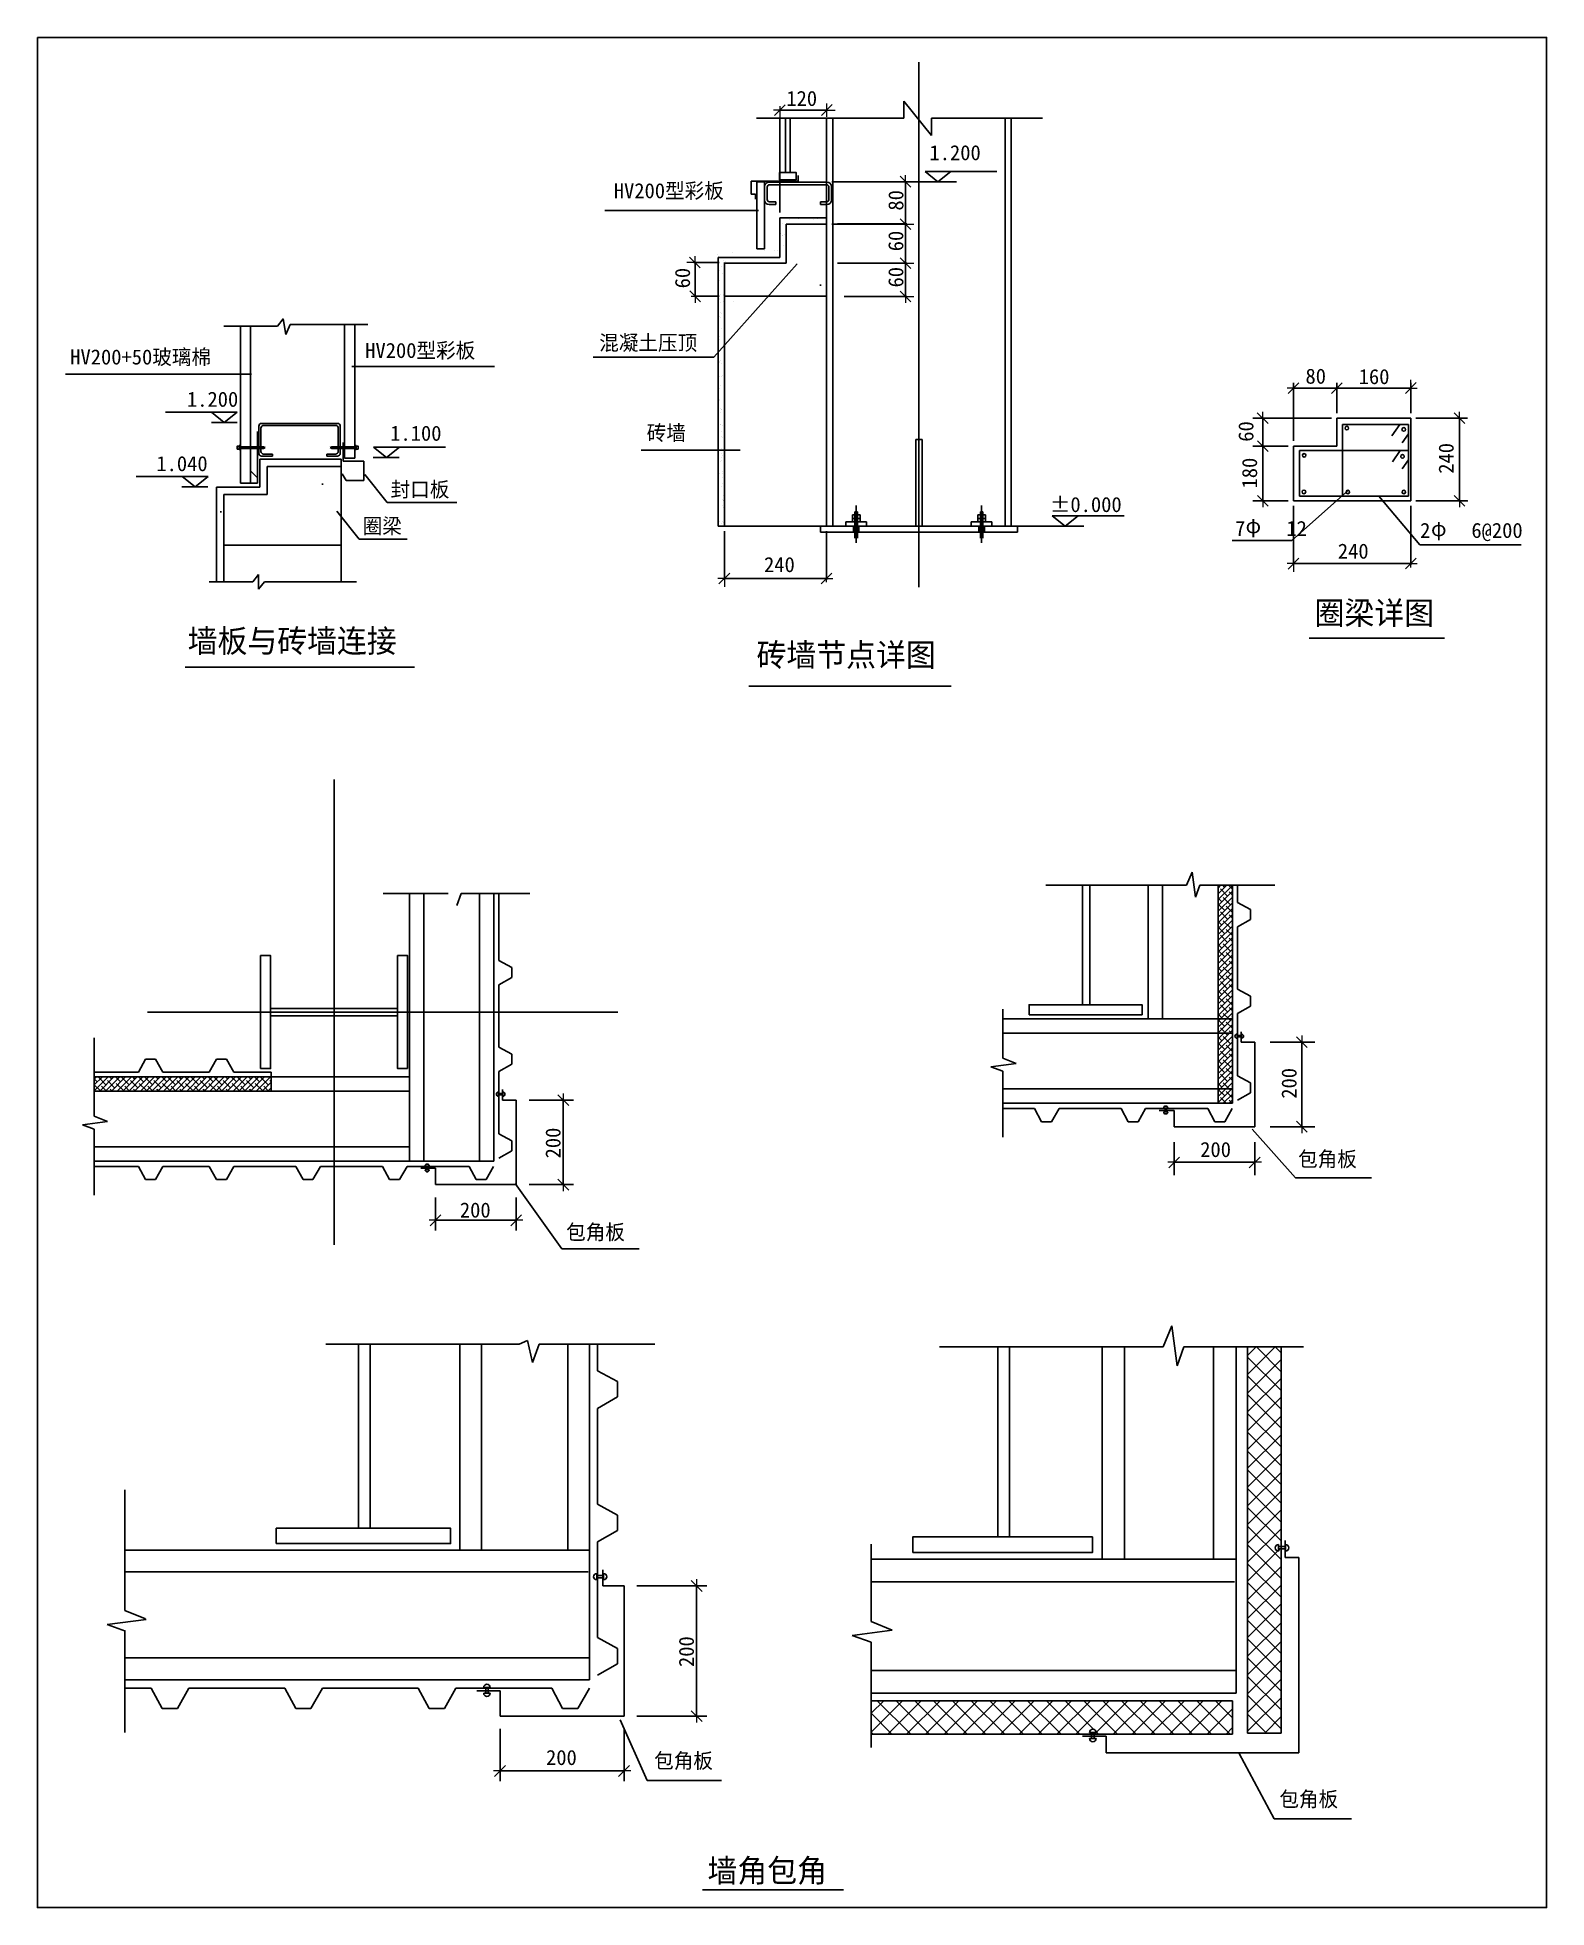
# Model space of a CAD drawing. Header units: metres. Extents: x 84554 to 143019, y 35789 to 108257.
import ezdxf

# ---------------------------------------------------------------- set-up
doc = ezdxf.new("R2010")
doc.units = ezdxf.units.M
for name, color, linetype in [('C', 4, 'Continuous'), ('D', 4, 'Continuous'), ('G', 3, 'Continuous'), ('J', 7, 'Continuous'), ('T1', 7, 'Continuous'), ('Z', 7, 'Continuous')]:
    doc.layers.add(name, color=color, linetype=linetype)

# ---------------------------------------------------------------- blocks, each defined once
blk = doc.blocks.new('JMAOSH')
for p, q in [((-66.67, 26.67), (-66.67, 0)), ((66.67, 26.67), (-66.67, 26.67)), ((-66.67, 0), (66.67, 0)), ((-24.67, 73.33), (-24.67, 26.67)), ((-24.67, 73.33), (24.67, 73.33)), ((24.67, 50), (-24.67, 50)), ((16.67, 73.33), (-16.67, 73.33)), ((16.67, 50), (-16.67, 50)), ((-8, 91.33), (8, 91.33)), ((-8, 91.33), (-8, -77.06)), ((8, 91.33), (8, -77.06)), ((16.67, 50), (24.67, 50)), ((24.67, 73.33), (24.67, 26.67)), ((66.67, 27.33), (66.67, 0))]:
    blk.add_line(p, q)
at = {"layer": 'C'}
for p, q in [((0, 131.93), (0, -107.75)), ((0, 91.33), (0, -8.67)), ((0, 27.33), (0, -72.67))]:
    blk.add_line(p, q, dxfattribs=at)
at = {"layer": 'J'}
for p, q in [((-18, 0), (-18, -38.07)), ((18, 0), (18, -38.07))]:
    blk.add_line(p, q, dxfattribs=at)
blk = doc.blocks.new('CGIRT2')
for p, q in [((-71.22, 25.59), (-71.22, -4.41)), ((-65.22, 24.59), (-65.22, -3.41)), ((-61.22, 35.59), (68.78, 35.59)), ((-60.22, 29.59), (67.78, 29.59)), ((72.78, 24.59), (72.78, -3.41)), ((78.78, 25.59), (78.78, -4.41)), ((-61.22, -14.41), (-46.22, -14.41)), ((-60.22, -8.41), (-46.22, -8.41)), ((-46.22, -8.41), (-46.22, -14.41)), ((53.78, -8.41), (67.78, -8.41)), ((53.78, -8.41), (53.78, -14.41)), ((53.78, -14.41), (68.78, -14.41))]:
    blk.add_line(p, q)
for centre, radius, start, end in [((-61.22, 25.59), 10, 90, 180), ((-60.22, 24.59), 5, 90, 180), ((67.78, 24.59), 5, 0, 90), ((68.78, 25.59), 10, 0, 90), ((-61.22, -4.41), 10, 180, 270), ((-60.22, -3.41), 5, 180, 270), ((67.78, -3.41), 5, 270, 0), ((68.78, -4.41), 10, 270, 0)]:
    blk.add_arc(centre, radius, start, end)
blk = doc.blocks.new('_ARCHTICK')
at = {"color": 4, "linetype": 'Continuous', "lineweight": 15}
for p, q in [((-1.74, 0), (1.66, 0)), ((0, -0.97), (0, 2.14))]:
    blk.add_line(p, q, dxfattribs=at)
at = {"color": 0, "linetype": 'ByBlock'}
blk.add_lwpolyline([(-1.37, -1.36), (1.4, 1.41)], dxfattribs=at)

msp = doc.modelspace()

# ---------------------------------------------------------------- hatches: boundary and pattern name
h = msp.add_hatch()
h.set_pattern_fill('AR-B816', scale=125.12)
h.paths.add_polyline_path([(115125.74, 98226.06), (111166.43, 98226.06), (111166.43, 89319.32), (115125.74, 89319.32)])
h = msp.add_hatch()
h.set_pattern_fill('ANSI37', scale=1000.93)
h.paths.add_polyline_path([(92814.97, 90988.63), (93082.35, 90988.63), (93082.35, 92332.31), (92814.97, 92332.31)])
h = msp.add_hatch()
h.set_pattern_fill('AR-CONC', scale=35.66)
h.paths.add_polyline_path([(93454.36, 91629.42), (96320.41, 91629.42), (96320.41, 91914.69), (93169.09, 91914.69), (93169.09, 90833.04), (91493.23, 90833.04), (91493.23, 87891.14), (91777.26, 87891.14), (91777.26, 90547.77), (93454.36, 90547.77)])
h = msp.add_hatch()
h.set_pattern_fill('ANSI31', scale=2139.5)
h.paths.add_polyline_path([(96320.41, 91629.42), (93454.36, 91629.42), (93454.36, 90547.77), (91777.26, 90547.77), (91777.26, 88576.78), (96320.41, 88576.78)])
h = msp.add_hatch()
h.set_pattern_fill('AR-CONC', scale=71.32)
h.paths.add_polyline_path([(93454.36, 91629.42), (93454.36, 90547.77), (91777.26, 90547.77), (91777.26, 88576.78), (96320.41, 88576.78), (96320.41, 91629.42)])
h = msp.add_hatch()
h.set_pattern_fill('ANSI31', scale=2852.7)
h.paths.add_polyline_path([(96320.41, 87154.46), (96320.41, 88576.78), (91777.26, 88576.78), (91777.26, 87154.46), (92897.47, 87154.46), (93122.51, 87442.94), (93122.51, 86873.35), (93347.55, 87154.46)])
h = msp.add_hatch()
h.set_pattern_fill('ANSI37', scale=162.14)
h.paths.add_polyline_path([(131438.68, 42553.38), (132735.76, 42553.38), (132735.76, 49686.64), (132627.46, 49686.64), (132627.46, 49604.18, -1), (132627.46, 49856.81), (132627.46, 49781.37), (132735.76, 49781.37), (132735.76, 57511.59), (131438.68, 57511.59)])
h.paths.add_polyline_path([(116850.03, 43806.84), (116850.03, 42509.76), (125393.74, 42509.76), (125393.74, 42573.41), (125311.29, 42573.41, -1), (125563.92, 42573.41), (125488.48, 42573.41), (125488.48, 42509.76), (130857.08, 42509.76), (130857.08, 43806.84)])
at = {"layer": 'D'}
h = msp.add_hatch(dxfattribs=at)
h.set_pattern_fill('AR-CONC', scale=120.11)
h.paths.add_polyline_path([(115125.74, 98307.57), (115125.74, 100915.21), (113559.74, 100915.21), (113559.74, 100123.04), (111265.01, 99744.8), (111265.01, 98307.57)])
at = {"layer": 'Z'}
h = msp.add_hatch(dxfattribs=at)
h.set_pattern_fill('ANSI38', scale=50)
h.paths.add_polyline_path([(130848.48, 75401.65), (130299, 75401.65), (130299, 70225.31), (130848.48, 70225.31)])
h = msp.add_hatch(dxfattribs=at)
h.set_pattern_fill('ANSI38', scale=50)
h.paths.add_polyline_path([(130299, 67510.44), (130848.48, 67510.44), (130848.48, 70225.31), (130299, 70225.31)])
h.paths.add_polyline_path([(130299, 67510.44), (130299, 66960.96), (130848.48, 66960.96), (130848.48, 67510.44)])

# ---------------------------------------------------------------- linework, layer by layer
for p, q in [((113314.52, 105440.74), (115130.74, 105440.74)), ((113319.52, 101466.51), (113319.52, 105121.33)), ((113534.34, 105120.97), (113534.34, 103028.19)), ((113715.15, 105120.97), (113715.15, 103028.19)), ((115125.74, 89319.32), (115125.74, 105120.97)), ((115125.74, 101466.51), (115125.74, 105120.95)), ((115365.97, 89319.32), (115365.97, 105120.97)), ((122040.17, 89319.32), (122040.17, 105120.97)), ((122280.4, 89319.32), (122280.4, 105120.97)), ((121721.01, 103065.92), (118939.66, 103065.92)), ((118939.66, 103065.92), (119438.92, 102664.58)), ((119438.92, 102664.58), (119938.18, 103065.92)), ((114025.9, 102690.38), (112200.06, 102690.38)), ((112200.06, 102690.38), (112200.06, 102186.3)), ((112200.06, 102186.3), (112376.98, 102186.3)), ((112376.98, 102186.3), (112376.98, 101985.94)), ((112723.51, 102664.44), (112423.23, 102664.44)), ((112423.23, 100058.55), (112423.23, 102664.44)), ((112723.51, 100058.55), (112723.51, 102664.44)), ((114025.9, 102901.96), (114025.9, 102690.38)), ((115325.74, 102664.44), (118233.82, 102664.44)), ((118183.82, 101021.29), (118183.82, 102669.44)), ((118939.66, 102664.58), (119938.18, 102664.58)), ((112723.51, 101783.33), (112723.51, 101543.11)), ((115125.74, 89319.32), (115125.74, 101865.9)), ((115365.97, 89319.32), (115365.97, 102106.12)), ((113319.52, 101266.51), (115125.74, 101266.51)), ((113319.52, 101266.51), (113319.52, 99732.09)), ((113559.74, 101026.29), (115125.74, 101026.29)), ((113559.74, 101026.29), (113559.74, 99512.73)), ((115325.74, 101026.29), (118233.82, 101026.29)), ((115551.33, 101027.26), (118233.82, 101027.26)), ((118183.82, 101032.26), (118183.82, 99501.08)), ((112723.51, 100058.55), (112423.23, 100058.55)), ((110966.43, 99530.88), (109980.15, 99530.88)), ((110030.15, 98221.06), (110030.15, 99535.88)), ((110926.21, 89319.32), (110926.21, 99732.09)), ((110926.21, 99732.09), (113319.52, 99732.09)), ((111145.92, 99512.73), (113559.74, 99512.73)), ((111166.43, 89319.32), (111166.43, 99530.88)), ((115551.33, 99506.08), (118233.82, 99506.08)), ((115801.56, 99506.08), (118233.82, 99506.08)), ((118183.82, 99511.08), (118183.82, 98217.73)), ((110966.43, 98226.06), (109980.15, 98226.06)), ((111166.43, 98226.06), (115125.74, 98226.06)), ((115801.56, 98222.73), (118233.82, 98222.73)), ((93848.64, 97072.66), (94069.27, 97348.25)), ((94035.97, 97306.66), (94070.54, 97341.23)), ((94071.22, 97337.53), (94065.37, 97343.38)), ((94069.27, 97348.25), (94179.58, 96741.95)), ((94179.58, 96741.95), (94345.04, 97127.78)), ((94345.04, 97127.78), (97350.43, 97127.78)), ((96447.54, 97127.78), (96447.54, 91956.84)), ((96844.84, 97127.78), (96844.84, 91956.84)), ((91772.94, 97072.66), (93848.64, 97072.66)), ((92427.66, 97072.66), (92427.66, 90988.63)), ((92814.97, 97072.66), (92814.97, 90988.63)), ((85646.16, 95209.24), (92849.52, 95209.24)), ((96738.33, 95507.62), (102266.88, 95507.62)), ((133209.15, 94667.15), (134896.25, 94667.15)), ((133214.15, 92620.57), (133214.15, 94873.24)), ((134886.25, 94667.15), (137762.3, 94667.15)), ((134891.25, 93702.23), (134891.25, 94873.24)), ((134891.25, 93702.23), (134891.25, 94873.24)), ((137757.3, 93702.23), (137757.3, 94873.24)), ((89512.7, 93738.39), (92294.05, 93738.39)), ((91794.79, 93337.05), (91295.53, 93738.39)), ((92294.05, 93738.39), (91794.79, 93337.05)), ((134691.25, 93502.23), (131643.98, 93502.23)), ((132024.2, 92415.57), (132024.2, 93507.23)), ((134891.25, 93502.23), (137757.3, 93502.23)), ((134891.25, 92420.57), (134891.25, 93502.23)), ((137757.3, 93502.23), (137757.3, 90303.18)), ((137957.3, 93502.23), (139957.52, 93502.23)), ((139644.37, 93507.23), (139644.37, 90298.18)), ((92294.05, 93337.05), (91295.53, 93337.05)), ((93082.35, 90988.63), (93082.35, 92982.15)), ((93132.83, 92138.52), (93132.83, 93194.69)), ((93211.39, 92217.09), (93211.39, 93116.13)), ((93237.58, 93299.44), (96181.29, 93299.44)), ((93316.14, 93220.88), (96102.72, 93220.88)), ((96207.47, 92217.09), (96207.47, 93116.13)), ((96286.04, 93194.69), (96286.04, 92138.52)), ((137675.36, 93256.66), (135116.43, 93256.66)), ((135116.43, 93256.66), (135116.43, 90475.45)), ((137023.14, 92817.7), (137327.95, 93255.06)), ((137426.93, 92545.51), (137672.76, 92898.23)), ((137675.36, 90475.45), (137675.36, 93256.66)), ((93309.23, 92395.45), (92371.51, 92395.45)), ((92371.51, 92332.31), (93310.06, 92332.31)), ((93309.23, 92395.45), (93383.26, 92363.88)), ((93383.26, 92363.88), (93310.06, 92332.31)), ((93656.57, 92112.34), (93316.14, 92112.34)), ((93656.57, 92033.77), (93656.57, 92112.34)), ((95762.29, 92033.77), (95762.29, 92112.34)), ((96102.72, 92112.34), (95762.29, 92112.34)), ((95963.27, 92395.45), (95889.24, 92363.88)), ((95889.24, 92363.88), (95962.44, 92332.31)), ((96900.99, 92332.31), (95962.44, 92332.31)), ((95963.27, 92395.45), (96900.99, 92395.45)), ((96397.8, 92556.5), (96397.8, 91836.78)), ((100360.59, 92382.47), (97579.24, 92382.47)), ((97579.24, 92382.47), (98078.5, 91981.13)), ((98078.5, 91981.13), (98577.76, 92382.47)), ((118582.96, 92682.45), (118823.18, 92682.45)), ((118703.07, 92682.45), (118582.96, 92682.45)), ((118582.96, 89319.32), (118582.96, 92682.45)), ((118703.07, 92682.45), (118823.18, 92682.45)), ((118823.18, 89319.32), (118823.18, 92682.45)), ((133014.15, 92420.57), (131643.98, 92420.57)), ((133014.15, 92420.57), (131643.98, 92420.57)), ((132024.2, 92425.57), (132024.2, 90298.18)), ((133214.15, 92420.57), (134891.25, 92420.57)), ((133214.15, 92420.57), (133214.15, 90303.18)), ((133449.39, 92248.79), (137662.59, 92248.79)), ((133449.39, 92248.79), (133449.39, 90475.45)), ((137046.51, 91811.43), (137351.32, 92248.79)), ((93169.09, 90833.04), (93169.09, 91914.69)), ((93169.09, 91914.69), (96320.41, 91914.69)), ((93656.57, 92033.77), (93237.58, 92033.77)), ((93454.36, 90547.77), (93454.36, 91629.42)), ((93454.36, 91629.42), (96320.41, 91629.42)), ((96181.29, 92033.77), (95762.29, 92033.77)), ((96320.41, 91629.9), (96320.41, 91914.69)), ((96320.41, 91629.9), (96320.41, 87154.46)), ((96520.38, 91091.95), (96354.23, 91349.74)), ((96397.8, 91836.78), (97199.36, 91836.78)), ((96447.54, 91956.84), (96844.84, 91956.84)), ((97199.36, 91836.78), (97199.36, 91091.95)), ((98108.41, 90229.55), (97241.51, 91323.38)), ((97565.14, 91981.46), (98574.3, 91981.46)), ((137429.53, 91536.64), (137675.36, 91889.37)), ((88383.68, 91244.83), (91165.03, 91244.83)), ((91160.44, 90846.35), (90151.27, 90846.35)), ((90665.77, 90843.49), (90166.51, 91244.83)), ((91165.03, 91244.83), (90665.77, 90843.49)), ((91493.23, 90833.04), (93169.09, 90833.04)), ((91493.23, 90833.04), (91493.23, 87154.46)), ((92427.66, 90988.63), (93082.35, 90988.63)), ((97199.36, 91091.95), (96520.38, 91091.95)), ((133149.62, 88757.75), (135340.97, 90707.34)), ((91777.26, 90547.77), (93454.36, 90547.77)), ((91777.26, 90547.77), (91777.26, 87154.46)), ((97024.52, 88810.82), (96157.63, 89904.65)), ((98108.41, 90229.55), (100800.47, 90229.55)), ((133014.15, 90303.18), (131643.98, 90303.18)), ((133214.15, 90303.18), (137757.3, 90303.18)), ((133214.15, 90103.18), (133214.15, 87818.02)), ((133449.39, 90475.45), (137675.36, 90475.45)), ((138107.66, 88590.47), (136522.87, 90475.45)), ((137757.3, 90103.18), (137757.3, 87818.02)), ((137957.3, 90303.18), (139957.52, 90303.18)), ((110926.21, 89319.32), (115125.74, 89319.32)), ((118703.07, 89319.32), (113444.18, 89319.32)), ((114885.52, 89079.09), (114885.52, 89319.32)), ((118703.07, 89319.32), (122520.62, 89319.32)), ((122520.62, 89079.09), (122520.62, 89319.32)), ((126650.43, 89720.73), (123869.08, 89720.73)), ((123869.08, 89720.73), (124368.34, 89319.39)), ((123869.08, 89319.39), (124867.6, 89319.39)), ((124368.34, 89319.39), (124867.6, 89720.73)), ((91777.26, 88576.78), (96320.41, 88576.78)), ((97024.52, 88810.82), (98883.31, 88810.82)), ((111166.43, 89119.32), (111166.43, 87238.5)), ((118703.07, 89079.09), (114885.52, 89079.09)), ((115125.74, 89119.32), (115125.74, 87238.5)), ((118703.07, 89079.09), (122520.62, 89079.09)), ((130843.04, 88757.75), (133149.62, 88757.75)), ((138107.66, 88590.47), (142038.46, 88590.47)), ((133209.15, 87868.02), (137762.3, 87868.02)), ((91208.56, 87154.46), (92897.47, 87154.46)), ((93122.51, 87442.94), (92897.47, 87154.46)), ((93122.51, 86873.35), (93122.51, 87442.94)), ((93122.51, 86873.35), (93347.55, 87154.46)), ((93347.55, 87154.46), (96911.14, 87154.46)), ((115130.74, 87288.5), (111161.43, 87288.5)), ((133816.3, 84976.21), (139061.52, 84976.21)), ((90280.85, 83859.94), (99163.75, 83859.94)), ((112110.15, 83121.05), (119952.28, 83121.05)), ((96045.96, 61474.39), (96045.96, 79503.45)), ((123618.37, 75401.65), (129075.33, 75401.65)), ((125038.99, 75409.07), (125038.99, 70773.25)), ((125327.93, 70773.25), (125327.93, 75409.07)), ((127584.13, 70225.31), (127584.13, 75401.65)), ((128133.61, 70225.31), (128133.61, 75401.65)), ((129075.33, 75401.65), (129285.63, 75914.03)), ((129285.63, 75914.03), (129411.81, 74938.67)), ((129411.81, 74938.67), (129580.05, 75401.65)), ((129580.05, 75401.65), (132489.79, 75401.65)), ((130299, 70225.31), (130299, 75401.65)), ((130848.48, 70225.31), (130848.48, 75401.65)), ((131047.33, 75401.65), (131047.33, 74733.99)), ((97944.19, 75080.22), (100461.91, 75080.22)), ((98970.71, 64715.27), (98970.71, 75080.22)), ((99520.19, 64715.27), (99520.19, 75080.22)), ((100798.39, 74617.24), (100966.63, 75080.22)), ((100966.63, 75080.22), (103625.22, 75080.22)), ((101685.58, 64715.27), (101685.58, 75080.22)), ((102235.06, 67979.62), (102235.06, 75080.22)), ((102433.91, 75080.22), (102433.91, 72488.29)), ((131552.28, 74459.46), (131047.33, 74733.99)), ((131552.28, 74074.96), (131047.33, 73786.03)), ((131552.28, 74459.46), (131552.28, 74074.96)), ((131047.33, 73786.03), (131047.33, 71378.56)), ((102938.86, 72213.77), (102433.91, 72488.29)), ((102938.86, 71829.27), (102433.91, 71540.33)), ((102938.86, 72213.77), (102938.86, 71829.27)), ((102433.91, 71540.33), (102433.91, 69132.87)), ((131552.28, 71104.03), (131047.33, 71378.56)), ((131552.28, 71104.03), (131552.28, 70719.53)), ((88816.09, 70488.92), (107038.61, 70488.92)), ((98507.34, 70633.39), (93584.59, 70633.39)), ((93584.59, 70344.45), (93584.59, 70633.39)), ((93584.59, 70344.45), (98507.34, 70344.45)), ((98507.34, 70344.45), (98507.34, 70633.39)), ((121953.34, 70598.2), (121953.34, 68706.44)), ((125038.99, 70773.25), (125327.93, 70773.25)), ((131552.28, 70719.53), (131047.33, 70430.6)), ((131047.33, 70430.6), (131047.33, 68023.13)), ((121953.34, 70225.31), (130848.48, 70225.31)), ((121953.34, 69675.83), (130807.79, 69675.83)), ((130848.48, 70225.31), (130848.48, 66960.96)), ((131026.63, 69474.91), (131026.63, 69633.87)), ((131182.23, 69321.91), (131182.23, 69729.97)), ((131200.73, 69474.91), (131200.73, 69633.87)), ((86757.62, 69491.13), (86757.62, 66460.74)), ((102938.86, 68858.34), (102433.91, 69132.87)), ((102938.86, 68858.34), (102938.86, 68473.84)), ((131712.86, 69321.91), (131182.23, 69321.91)), ((131712.86, 66048.93), (131712.86, 69321.91)), ((86757.62, 68157.61), (88468.42, 68157.61)), ((88742.95, 68662.55), (88468.42, 68157.61)), ((88742.95, 68662.55), (89127.45, 68662.55)), ((89127.45, 68662.55), (89416.38, 68157.61)), ((89416.38, 68157.61), (91214.11, 68157.61)), ((91488.64, 68662.55), (91214.11, 68157.61)), ((91488.64, 68662.55), (91873.14, 68662.55)), ((91873.14, 68662.55), (92162.07, 68157.61)), ((92162.07, 68157.61), (93604.84, 68157.61)), ((102938.86, 68473.84), (102433.91, 68184.9)), ((102433.91, 68184.9), (102433.91, 65777.44)), ((122465.71, 68496.13), (121490.36, 68369.95)), ((121490.36, 68369.95), (121953.34, 68201.71)), ((121953.34, 68706.44), (122465.71, 68496.13)), ((121953.34, 68201.71), (121953.34, 65636.84)), ((86757.62, 67979.62), (98970.71, 67979.62)), ((86757.62, 67430.14), (98970.71, 67430.14)), ((102235.06, 67979.62), (102235.06, 64715.27)), ((102568.81, 67076.22), (102568.81, 67484.28)), ((121953.34, 67510.44), (130848.48, 67510.44)), ((131552.28, 67748.6), (131047.33, 68023.13)), ((131552.28, 67748.6), (131552.28, 67364.1)), ((102413.21, 67229.21), (102413.21, 67388.17)), ((103099.44, 67076.22), (102568.81, 67076.22)), ((102587.31, 67229.21), (102587.31, 67388.17)), ((103099.44, 63803.23), (103099.44, 67076.22)), ((121953.34, 66960.96), (130848.48, 66960.96)), ((121953.34, 66747.37), (123182.96, 66747.37)), ((123457.49, 66242.42), (123182.96, 66747.37)), ((123841.99, 66242.42), (124130.92, 66747.37)), ((124130.92, 66747.37), (126538.39, 66747.37)), ((126812.92, 66242.42), (126538.39, 66747.37)), ((127197.42, 66242.42), (127486.35, 66747.37)), ((127486.35, 66747.37), (129893.82, 66747.37)), ((128595.46, 66682.04), (128015.52, 66682.04)), ((128186.09, 66768.21), (128345.05, 66768.21)), ((128595.46, 66048.93), (128595.46, 66682.04)), ((130168.35, 66242.42), (129893.82, 66747.37)), ((130552.85, 66242.42), (130841.78, 66747.37)), ((131552.28, 67364.1), (131047.33, 67075.17)), ((87269.99, 66250.44), (86294.64, 66124.26)), ((86294.64, 66124.26), (86757.62, 65956.01)), ((86757.62, 66460.74), (87269.99, 66250.44)), ((86757.62, 65956.01), (86757.62, 63391.15)), ((123457.49, 66242.42), (123841.99, 66242.42)), ((126812.92, 66242.42), (127197.42, 66242.42)), ((128186.09, 66621.56), (128345.05, 66621.56)), ((131712.86, 66048.93), (128595.46, 66048.93)), ((130168.35, 66242.42), (130552.85, 66242.42)), ((133296.59, 64063.97), (131614.95, 65954.73)), ((86757.62, 65264.75), (98970.71, 65264.75)), ((102938.86, 65502.91), (102433.91, 65777.44)), ((102938.86, 65502.91), (102938.86, 65118.41)), ((86757.62, 64715.27), (98970.71, 64715.27)), ((86757.62, 64501.67), (88468.42, 64501.67)), ((88742.95, 63996.72), (88468.42, 64501.67)), ((89127.45, 63996.72), (89416.38, 64501.67)), ((89416.38, 64501.67), (91214.11, 64501.67)), ((91488.64, 63996.72), (91214.11, 64501.67)), ((91873.14, 63996.72), (92162.07, 64501.67)), ((92162.07, 64501.67), (94569.54, 64501.67)), ((94844.07, 63996.72), (94569.54, 64501.67)), ((95228.57, 63996.72), (95517.5, 64501.67)), ((95517.5, 64501.67), (97924.97, 64501.67)), ((98199.5, 63996.72), (97924.97, 64501.67)), ((98584, 63996.72), (98872.93, 64501.67)), ((98872.93, 64501.67), (101280.4, 64501.67)), ((98970.71, 64715.27), (102235.06, 64715.27)), ((99572.67, 64522.52), (99731.63, 64522.52)), ((101554.93, 63996.72), (101280.4, 64501.67)), ((101939.43, 63996.72), (102228.36, 64501.67)), ((102938.86, 65118.41), (102433.91, 64829.47)), ((88742.95, 63996.72), (89127.45, 63996.72)), ((91488.64, 63996.72), (91873.14, 63996.72)), ((94844.07, 63996.72), (95228.57, 63996.72)), ((98199.5, 63996.72), (98584, 63996.72)), ((99982.04, 64436.34), (99402.1, 64436.34)), ((99572.67, 64375.86), (99731.63, 64375.86)), ((99982.04, 63803.23), (99982.04, 64436.34)), ((103099.44, 63803.23), (99982.04, 63803.23)), ((101554.93, 63996.72), (101939.43, 63996.72)), ((104869.13, 61312.77), (103060.59, 63847.93)), ((136232.61, 64063.97), (133296.59, 64063.97)), ((107862.24, 61312.77), (104869.13, 61312.77)), ((128169.18, 57511.59), (128503.42, 58325.91)), ((128503.42, 58325.91), (128703.97, 56775.76)), ((95723.79, 57621.62), (103215.33, 57621.62)), ((96995.76, 57633.06), (96995.76, 50489.74)), ((97440.98, 50489.74), (97440.98, 57633.06)), ((100917.55, 49645.43), (100917.55, 57621.62)), ((101764.24, 49645.43), (101764.24, 57621.62)), ((103215.33, 57621.62), (103539.38, 57761.5)), ((103539.38, 57761.5), (103733.81, 56908.22)), ((103733.81, 56908.22), (103993.06, 57621.62)), ((103993.06, 57621.62), (108476.66, 57621.62)), ((105100.88, 49645.43), (105100.88, 57621.62)), ((105947.57, 49645.43), (105947.57, 57621.62)), ((106253.97, 57621.62), (106253.97, 56592.83)), ((119496.31, 57511.59), (128169.18, 57511.59)), ((121754.14, 57523.38), (121754.14, 50155.54)), ((122213.35, 50155.54), (122213.35, 57523.38)), ((125799.19, 49284.7), (125799.19, 57511.59)), ((126672.5, 49284.7), (126672.5, 57511.59)), ((128703.97, 56775.76), (128971.36, 57511.59)), ((128971.36, 57511.59), (133595.88, 57511.59)), ((130114, 49284.7), (130114, 57511.59)), ((130987.31, 49284.7), (130987.31, 57511.59)), ((131438.68, 57511.59), (131438.68, 42553.38)), ((132735.76, 57511.59), (132735.76, 42553.38)), ((107032.04, 56169.8), (106253.97, 56592.83)), ((107032.04, 56169.8), (107032.04, 55577.33)), ((107032.04, 55577.33), (106253.97, 55132.12)), ((106253.97, 55132.12), (106253.97, 51422.46)), ((87945.54, 51974.51), (87945.54, 47305)), ((107032.04, 50999.44), (106253.97, 51422.46)), ((107032.04, 50999.44), (107032.04, 50406.97)), ((96995.76, 50489.74), (97440.98, 50489.74)), ((107032.04, 50406.97), (106253.97, 49961.75)), ((121754.14, 50155.54), (122213.35, 50155.54)), ((132891.54, 49361.02), (132891.54, 50009.56)), ((87945.54, 49645.43), (105947.57, 49645.43)), ((105947.57, 49645.43), (105947.57, 44615.41)), ((106253.97, 49961.75), (106253.97, 46252.1)), ((116850.03, 49877.34), (116850.03, 46870.71)), ((116850.03, 49284.7), (130987.31, 49284.7)), ((130987.31, 49284.7), (130987.31, 44096.59)), ((132627.46, 49604.18), (132627.46, 49856.81)), ((133427.34, 49361.02), (132891.54, 49361.02)), ((132904.16, 49604.18), (132904.16, 49856.81)), ((133427.34, 41787.91), (133427.34, 49361.02)), ((87945.54, 48798.74), (105884.87, 48798.74)), ((106222.07, 48489.13), (106222.07, 48734.07)), ((106461.84, 48253.39), (106461.84, 48882.16)), ((106490.34, 48489.13), (106490.34, 48734.07)), ((107279.48, 48253.39), (106461.84, 48253.39)), ((107279.48, 43210.06), (107279.48, 48253.39)), ((116850.03, 48411.4), (130922.63, 48411.4)), ((87945.54, 47305), (88735.05, 46980.95)), ((88761.82, 46953.19), (87258.91, 46758.76)), ((87258.91, 46758.76), (87972.31, 46499.51)), ((87945.54, 46527.27), (87945.54, 42575.08)), ((117664.36, 46536.47), (116114.21, 46335.93)), ((116850.03, 46870.71), (117664.36, 46536.47)), ((107032.04, 45829.08), (106253.97, 46252.1)), ((107032.04, 45829.08), (107032.04, 45236.61)), ((116114.21, 46335.93), (116850.03, 46068.54)), ((116850.03, 46068.54), (116850.03, 41992.14)), ((87945.54, 45462.1), (105947.57, 45462.1)), ((107032.04, 45236.61), (106253.97, 44791.39)), ((116850.03, 44969.89), (130987.31, 44969.89)), ((87945.54, 44615.41), (105947.57, 44615.41)), ((87945.54, 44286.28), (88965.45, 44286.28)), ((89388.47, 43508.21), (88965.45, 44286.28)), ((89980.94, 43508.21), (90426.16, 44286.28)), ((90426.16, 44286.28), (94135.81, 44286.28)), ((94558.83, 43508.21), (94135.81, 44286.28)), ((95151.3, 43508.21), (95596.52, 44286.28)), ((95596.52, 44286.28), (99306.17, 44286.28)), ((99729.19, 43508.21), (99306.17, 44286.28)), ((100321.66, 43508.21), (100766.88, 44286.28)), ((100766.88, 44286.28), (104476.54, 44286.28)), ((101845.11, 44318.4), (102090.04, 44318.4)), ((104899.56, 43508.21), (104476.54, 44286.28)), ((105492.03, 43508.21), (105937.25, 44286.28)), ((89388.47, 43508.21), (89980.94, 43508.21)), ((94558.83, 43508.21), (95151.3, 43508.21)), ((99729.19, 43508.21), (100321.66, 43508.21)), ((102475.89, 44185.62), (101582.27, 44185.62)), ((101845.11, 44092.42), (102090.04, 44092.42)), ((102475.89, 43210.06), (102475.89, 44185.62)), ((104899.56, 43508.21), (105492.03, 43508.21)), ((116850.03, 44096.59), (130987.31, 44096.59)), ((116850.03, 43806.84), (130857.08, 43806.84)), ((130857.08, 42509.76), (130857.08, 43806.84)), ((107279.48, 43210.06), (102475.89, 43210.06)), ((108175.32, 40714.38), (107128.61, 43064.91)), ((116850.03, 42509.76), (130857.08, 42509.76)), ((125961.9, 42436.45), (125040.19, 42436.45)), ((125311.29, 42573.41), (125563.92, 42573.41)), ((125311.29, 42340.33), (125563.92, 42340.33)), ((125961.9, 41787.91), (125961.9, 42436.45)), ((131438.68, 42553.38), (132735.76, 42553.38)), ((133427.34, 41787.91), (125961.9, 41787.91)), ((132460.34, 39232.99), (131114.35, 41766.39)), ((111054.66, 40714.38), (108175.32, 40714.38)), ((135456.55, 39232.99), (132460.34, 39232.99)), ((110325.33, 36476.91), (115777.41, 36476.91))]:
    msp.add_line(p, q)
for points in [[(84554.1, 108256.83), (143019.19, 108256.83), (143019.19, 35789.02), (84554.1, 35789.02)], [(113304.57, 102741.96), (113944.93, 102741.96), (113944.93, 103028.19), (113304.57, 103028.19)], [(92371.51, 92301.98), (92296.46, 92301.98), (92296.46, 92419.33), (92371.51, 92419.33)], [(92400.97, 92283.2), (92371.51, 92283.2), (92371.51, 92442.8), (92400.97, 92442.8)], [(96871.53, 92283.2), (96900.99, 92283.2), (96900.99, 92442.8), (96871.53, 92442.8)], [(96900.99, 92301.98), (96976.04, 92301.98), (96976.04, 92419.33), (96900.99, 92419.33)], [(93199.7, 68297.8), (93199.7, 72680.05), (93584.59, 72680.05), (93584.59, 68297.8)], [(98892.22, 68297.8), (98892.22, 72680.05), (98507.34, 72680.05), (98507.34, 68297.8)], [(122968.26, 70388.36), (127350.51, 70388.36), (127350.51, 70773.25), (122968.26, 70773.25)], [(131026.63, 69526.79), (131026.63, 69586.4), (131200.73, 69586.4), (131200.73, 69526.79)], [(102413.21, 67281.09), (102413.21, 67340.7), (102587.31, 67340.7), (102587.31, 67281.09)], [(128237.97, 66768.21), (128297.58, 66768.21), (128297.58, 66621.56), (128237.97, 66621.56)], [(99624.55, 64522.52), (99684.16, 64522.52), (99684.16, 64375.86), (99624.55, 64375.86)], [(93804.97, 49896.67), (100557.56, 49896.67), (100557.56, 50489.74), (93804.97, 50489.74)], [(118463.07, 49543.83), (125427.89, 49543.83), (125427.89, 50155.54), (118463.07, 50155.54)], [(132627.46, 49686.64), (132627.46, 49781.37), (132904.16, 49781.37), (132904.16, 49686.64)], [(106222.07, 48569.08), (106222.07, 48660.93), (106490.34, 48660.93), (106490.34, 48569.08)], [(101925.05, 44318.4), (102016.9, 44318.4), (102016.9, 44092.42), (101925.05, 44092.42)], [(125393.74, 42573.41), (125488.48, 42573.41), (125488.48, 42340.33), (125393.74, 42340.33)]]:
    msp.add_lwpolyline(points, close=True)
for points in [[(135210.17, 93116.56, 1), (135350.93, 93116.56, 1)], [(137417.76, 93067.17, 1), (137558.51, 93067.17, 1)], [(133557.2, 92063.01, 1), (133697.96, 92063.01, 1)], [(137367.33, 92020.31, 1), (137508.09, 92020.31, 1)], [(133547.41, 90644.44, 1), (133688.17, 90644.44, 1)], [(135249.25, 90640.28, 1), (135390, 90640.28, 1)], [(137418.75, 90640.49, 1), (137559.5, 90640.49, 1)]]:
    msp.add_lwpolyline(points, format="xyb", close=True)
for centre, radius, start, end in [((93237.58, 93194.69), 104.75, 90, 180), ((93316.14, 93116.13), 104.75, 90, 180), ((96102.72, 93116.13), 104.75, 0, 90), ((96181.29, 93194.69), 104.75, 0, 90), ((93237.58, 92138.52), 104.75, 180, 270), ((93316.14, 92217.09), 104.75, 180, 270), ((96102.72, 92217.09), 104.75, 270, 0), ((96181.29, 92138.52), 104.75, 270, 0), ((131026.63, 69554.39), 79.48, 90, 270), ((131200.73, 69554.39), 79.48, 270, 90), ((102413.21, 67308.69), 79.48, 90, 270), ((102587.31, 67308.69), 79.48, 270, 90), ((128265.57, 66768.21), 79.48, 0, 180), ((128265.57, 66621.56), 79.48, 180, 0), ((99652.15, 64522.52), 79.48, 0, 180), ((99652.15, 64375.86), 79.48, 180, 0), ((132627.46, 49730.5), 126.32, 90, 270), ((132904.16, 49730.5), 126.32, 270, 90), ((106222.07, 48611.6), 122.47, 90, 270), ((106490.34, 48611.6), 122.47, 270, 90), ((101967.57, 44318.4), 122.47, 0, 180), ((101967.57, 44092.42), 122.47, 180, 0), ((125437.6, 42573.41), 126.32, 0, 180), ((125437.6, 42340.33), 126.32, 180, 0)]:
    msp.add_arc(centre, radius, start, end)
at = {"layer": 'C'}
msp.add_line((118703.07, 86953.01), (118703.07, 107301.26), dxfattribs=at)
at = {"layer": 'D'}
for p, q in [((120162.62, 102664.44), (115743.68, 102664.44)), ((106541.28, 101552.62), (112483.29, 101552.62)), ((113416.07, 101029.56), (113416.07, 101029.56)), ((113644.16, 101235.11), (113644.16, 101235.11)), ((113688.44, 101194.54), (113688.44, 101194.54)), ((113705.76, 101251.84), (113705.76, 101251.84)), ((114037.34, 101231.37), (114037.34, 101231.37)), ((114044.88, 101037.58), (114044.88, 101037.58)), ((114619.57, 101213.87), (114619.57, 101213.87)), ((114659.39, 101034.63), (114659.39, 101034.63)), ((114785.43, 101232.73), (114785.43, 101232.73)), ((113347.64, 100639.91), (113347.64, 100639.91)), ((113414.39, 100573.1), (113414.39, 100573.1)), ((113431.2, 100566.69), (113431.2, 100566.69)), ((113458.67, 100207.52), (113458.67, 100207.52)), ((113483.27, 100628.46), (113483.27, 100628.46)), ((113987.69, 99478.7), (110757.28, 95866.65)), ((110893.47, 99826.42), (110893.47, 99826.42)), ((110937.75, 99785.84), (110937.75, 99785.84)), ((111062.45, 99393.15), (111062.45, 99393.15)), ((111104.47, 99699.19), (111104.47, 99699.19)), ((111106.38, 99758.39), (111106.38, 99758.39)), ((111145.92, 99512.73), (111145.92, 99512.73)), ((111149.38, 99615.58), (111149.38, 99615.58)), ((111161.06, 99374.87), (111161.06, 99374.87)), ((111163.75, 99328.62), (111163.75, 99328.62)), ((111193.66, 99575), (111193.66, 99575)), ((111334.43, 99697.83), (111334.43, 99697.83)), ((111455.62, 99750.37), (111455.62, 99750.37)), ((111487.87, 99932.88), (111487.87, 99932.88)), ((112736.52, 99996.68), (112736.52, 99996.68)), ((113121.51, 100004.05), (113121.51, 100004.05)), ((113211.29, 99998.78), (113211.29, 99998.78)), ((113312.59, 99934.24), (113312.59, 99934.24)), ((110963.89, 99238), (110963.89, 99238)), ((110974.36, 98818.39), (110974.36, 98818.39)), ((111105.52, 99113.75), (111105.52, 99113.75)), ((110926.3, 98183.63), (110926.3, 98183.63)), ((110938.41, 98025.61), (110938.41, 98025.61)), ((110943.11, 98191.88), (110943.11, 98191.88)), ((110949.8, 98129.14), (110949.8, 98129.14)), ((110961.75, 98087.05), (110961.75, 98087.05)), ((110970.58, 98143.05), (110970.58, 98143.05)), ((111006.67, 98286.16), (111006.67, 98286.16)), ((111021.77, 97987.54), (111021.77, 97987.54)), ((111118.22, 98025.27), (111118.22, 98025.27)), ((111131.71, 98302.62), (111131.71, 98302.62)), ((111132.42, 98263.67), (111132.42, 98263.67)), ((111168.37, 98024.25), (111168.37, 98024.25)), ((111516.15, 98031.3), (111516.15, 98031.3)), ((110959.12, 97440.63), (110959.12, 97440.63)), ((111003.4, 97400.06), (111003.4, 97400.06)), ((111013.41, 97582.1), (111013.41, 97582.1)), ((111054.46, 97550.05), (111054.46, 97550.05)), ((111155.76, 97485.51), (111155.76, 97485.51)), ((110966.37, 96650.28), (110966.37, 96650.28)), ((110982.62, 96546.54), (110982.62, 96546.54)), ((111039.6, 96963.57), (111039.6, 96963.57)), ((110757.28, 95866.65), (106078.94, 95866.4)), ((110933.71, 96045.71), (110933.71, 96045.71)), ((110989.7, 95679.52), (110989.7, 95679.52)), ((110991.95, 95665.44), (110991.95, 95665.44)), ((111031.24, 95718.52), (111031.24, 95718.52)), ((111136.05, 96354.29), (111136.05, 96354.29)), ((111160.38, 96048.73), (111160.38, 96048.73)), ((110932.39, 95083.53), (110932.39, 95083.53)), ((110948.84, 95582.84), (110948.84, 95582.84)), ((110963.98, 95119.97), (110963.98, 95119.97)), ((111036.22, 95624.86), (111036.22, 95624.86)), ((111057.43, 95099.99), (111057.43, 95099.99)), ((111082.41, 95142.51), (111082.41, 95142.51)), ((110979.11, 94657.1), (110979.11, 94657.1)), ((110994.32, 94242.74), (110994.32, 94242.74)), ((111015.44, 94771.35), (111015.44, 94771.35)), ((111153.88, 94490.71), (111153.88, 94490.71)), ((110994.24, 94194.23), (110994.24, 94194.23)), ((111009.37, 93731.37), (111009.37, 93731.37)), ((111024.77, 93890.24), (111024.77, 93890.24)), ((111049.07, 93854.94), (111049.07, 93854.94)), ((111069.05, 93849.66), (111069.05, 93849.66)), ((110950.22, 93219.95), (110950.22, 93219.95)), ((111017.66, 93271.98), (111017.66, 93271.98)), ((111024.51, 93268.5), (111024.51, 93268.5)), ((111039.64, 92805.63), (111039.64, 92805.63)), ((111048.27, 92996.15), (111048.27, 92996.15)), ((111075.26, 93236.41), (111075.26, 93236.41)), ((107949.44, 92258.84), (111781.86, 92258.84)), ((111054.77, 92342.76), (111054.77, 92342.76)), ((111057.59, 92115.04), (111057.59, 92115.04)), ((111101.87, 92074.47), (111101.87, 92074.47)), ((111110.37, 92734.97), (111110.37, 92734.97)), ((110968.05, 91356.37), (110968.05, 91356.37)), ((111022.28, 91835.2), (111022.28, 91835.2)), ((111066.9, 91991.36), (111066.9, 91991.36)), ((111069.9, 91879.89), (111069.9, 91879.89)), ((111085.04, 91417.02), (111085.04, 91417.02)), ((111093.09, 91372.83), (111093.09, 91372.83)), ((110944.31, 90928.98), (110944.31, 90928.98)), ((111045.61, 90864.44), (111045.61, 90864.44)), ((111081.09, 91220.95), (111081.09, 91220.95)), ((111100.17, 90954.15), (111100.17, 90954.15)), ((111084.73, 90127.78), (111084.73, 90127.78)), ((111090.42, 90339.84), (111090.42, 90339.84)), ((111115.3, 90491.29), (111115.3, 90491.29)), ((111130.43, 90028.42), (111130.43, 90028.42)), ((111134.7, 90299.27), (111134.7, 90299.27)), ((111138.33, 90327.43), (111138.33, 90327.43)), ((110985.88, 89492.79), (110985.88, 89492.79)), ((111050.23, 89427.66), (111050.23, 89427.66)), ((111110.92, 89509.25), (111110.92, 89509.25)), ((111113.92, 89445.75), (111113.92, 89445.75)), ((111145.57, 89565.55), (111145.57, 89565.55)), ((115132.72, 89367.42), (115132.72, 89367.42)), ((122273.42, 89367.42), (122273.42, 89367.42)), ((125094.29, 89319.32), (122501.72, 89319.32))]:
    msp.add_line(p, q, dxfattribs=at)
at = {"layer": 'G'}
for p, q in [((112416.71, 105120.97), (118113.97, 105120.97)), ((118113.97, 105790.52), (119195.39, 104461.04)), ((118113.97, 105790.52), (118113.97, 105120.97)), ((119195.39, 105120.97), (123491.05, 105120.97)), ((119195.39, 104461.04), (119195.39, 105120.97))]:
    msp.add_line(p, q, dxfattribs=at)
at = {"layer": 'T1'}
for p, q in [((132312.86, 69321.91), (134037.01, 69321.91)), ((133537.01, 69320.51), (133537.01, 66050.33)), ((103599.44, 67076.22), (105323.59, 67076.22)), ((104923.59, 67142.96), (104923.59, 63803.23)), ((132312.86, 66048.93), (134037.01, 66048.93)), ((128595.46, 65448.93), (128595.46, 64169.62)), ((131712.86, 65448.93), (131712.86, 64169.62)), ((128596.86, 64669.62), (131711.46, 64669.62)), ((103599.44, 63803.23), (105323.59, 63803.23)), ((99982.04, 63303.23), (99982.04, 62023.93)), ((103099.44, 63303.23), (103099.44, 62023.93)), ((99982.04, 62423.93), (103099.44, 62423.93)), ((107779.48, 48253.39), (110490.31, 48253.39)), ((110090.31, 48253.39), (110090.31, 43210.06)), ((107779.48, 43210.06), (110490.31, 43210.06)), ((102475.89, 42710.06), (102475.89, 40684.7)), ((107279.48, 42710.06), (107279.48, 40684.7)), ((102475.89, 41084.7), (107279.48, 41084.7))]:
    msp.add_line(p, q, dxfattribs=at)
at = {"layer": 'Z'}
for p, q in [((130299, 70225.31), (130299, 66960.96)), ((93604.84, 68157.61), (93604.84, 67430.14)), ((86757.62, 67891.12), (86846.12, 67979.62)), ((86757.62, 67666.61), (87070.63, 67979.62)), ((86757.62, 67442.1), (87295.14, 67979.62)), ((86873.37, 67782.36), (86757.62, 67898.12)), ((86985.63, 67445.6), (86757.62, 67673.61)), ((87210.13, 67670.11), (86929.5, 67950.74)), ((86970.16, 67430.14), (87519.64, 67979.62)), ((87225.6, 67430.14), (87041.75, 67613.98)), ((87194.67, 67430.14), (87744.15, 67979.62)), ((87546.89, 67557.86), (87266.26, 67838.49)), ((87434.64, 67894.62), (87349.64, 67979.62)), ((87450.11, 67430.14), (87378.51, 67501.73)), ((87419.17, 67430.14), (87968.65, 67979.62)), ((87771.4, 67782.36), (87574.14, 67979.62)), ((87883.65, 67445.6), (87603.02, 67726.24)), ((87643.68, 67430.14), (88193.16, 67979.62)), ((88108.16, 67670.11), (87827.53, 67950.74)), ((87868.19, 67430.14), (88417.67, 67979.62)), ((88123.63, 67430.14), (87939.78, 67613.98)), ((88092.69, 67430.14), (88642.17, 67979.62)), ((88444.92, 67557.86), (88164.29, 67838.49)), ((88332.67, 67894.62), (88247.66, 67979.62)), ((88348.13, 67430.14), (88276.54, 67501.73)), ((88317.2, 67430.14), (88866.68, 67979.62)), ((88669.43, 67782.36), (88472.17, 67979.62)), ((88781.68, 67445.6), (88501.05, 67726.24)), ((88541.71, 67430.14), (89091.19, 67979.62)), ((89006.18, 67670.11), (88725.55, 67950.74)), ((88766.21, 67430.14), (89315.69, 67979.62)), ((89021.65, 67430.14), (88837.81, 67613.98)), ((88990.72, 67430.14), (89540.2, 67979.62)), ((89342.94, 67557.86), (89062.31, 67838.49)), ((89230.69, 67894.62), (89145.69, 67979.62)), ((89246.16, 67430.14), (89174.56, 67501.73)), ((89215.23, 67430.14), (89764.71, 67979.62)), ((89567.45, 67782.36), (89370.2, 67979.62)), ((89679.7, 67445.6), (89399.07, 67726.24)), ((89439.73, 67430.14), (89989.21, 67979.62)), ((89904.21, 67670.11), (89623.58, 67950.74)), ((89664.24, 67430.14), (90213.72, 67979.62)), ((89919.68, 67430.14), (89735.83, 67613.98)), ((89888.74, 67430.14), (90438.23, 67979.62)), ((90240.97, 67557.86), (89960.34, 67838.49)), ((90128.72, 67894.62), (90043.71, 67979.62)), ((90144.18, 67430.14), (90072.59, 67501.73)), ((90113.25, 67430.14), (90662.73, 67979.62)), ((90465.48, 67782.36), (90268.22, 67979.62)), ((90577.73, 67445.6), (90297.1, 67726.24)), ((90337.76, 67430.14), (90887.24, 67979.62)), ((90802.24, 67670.11), (90521.6, 67950.74)), ((90562.26, 67430.14), (91111.74, 67979.62)), ((90817.7, 67430.14), (90633.86, 67613.98)), ((90786.77, 67430.14), (91336.25, 67979.62)), ((91139, 67557.86), (90858.36, 67838.49)), ((91026.74, 67894.62), (90941.74, 67979.62)), ((91042.21, 67430.14), (90970.62, 67501.73)), ((91011.28, 67430.14), (91560.76, 67979.62)), ((91363.5, 67782.36), (91166.25, 67979.62)), ((91475.76, 67445.6), (91195.12, 67726.24)), ((91235.78, 67430.14), (91785.26, 67979.62)), ((91700.26, 67670.11), (91419.63, 67950.74)), ((91460.29, 67430.14), (92009.77, 67979.62)), ((91715.73, 67430.14), (91531.88, 67613.98)), ((91684.8, 67430.14), (92234.28, 67979.62)), ((92037.02, 67557.86), (91756.39, 67838.49)), ((91924.77, 67894.62), (91839.77, 67979.62)), ((91940.23, 67430.14), (91868.64, 67501.73)), ((91909.3, 67430.14), (92458.78, 67979.62)), ((92261.53, 67782.36), (92064.27, 67979.62)), ((92373.78, 67445.6), (92093.15, 67726.24)), ((92133.81, 67430.14), (92683.29, 67979.62)), ((92598.29, 67670.11), (92317.65, 67950.74)), ((92358.31, 67430.14), (92907.8, 67979.62)), ((92613.75, 67430.14), (92429.91, 67613.98)), ((92582.82, 67430.14), (93132.3, 67979.62)), ((92935.05, 67557.86), (92654.41, 67838.49)), ((92822.79, 67894.62), (92737.79, 67979.62)), ((92838.26, 67430.14), (92766.67, 67501.73)), ((92807.33, 67430.14), (93356.81, 67979.62)), ((93159.55, 67782.36), (92962.3, 67979.62)), ((93271.81, 67445.6), (92991.17, 67726.24)), ((93031.83, 67430.14), (93581.31, 67979.62)), ((93496.31, 67670.11), (93215.68, 67950.74)), ((93256.34, 67430.14), (93604.84, 67778.64)), ((93511.78, 67430.14), (93327.93, 67613.98)), ((93480.85, 67430.14), (93604.84, 67554.13)), ((93604.84, 67786.09), (93552.44, 67838.49))]:
    msp.add_line(p, q, dxfattribs=at)

# ---------------------------------------------------------------- block references
at = {"yscale": 150, "zscale": 150}
for p, xscale, rotation in [((113319.52, 105440.74), 150, 180), ((115132.77, 105441.46), -150, 270), ((118183.82, 102664.44), 150, 90), ((118183.82, 101026.29), 150, 270), ((110030.15, 99530.88), 150, 90), ((118183.82, 99506.08), 150, 270), ((110030.15, 98226.06), 150, 270), ((118183.82, 98222.73), 150, 270), ((133214.15, 94667.15), 150, 180), ((134891.25, 94667.15), 150, 180), ((132024.2, 93502.23), 150, 90), ((139644.37, 93502.23), 150, 90), ((132024.2, 92420.57), 150, 270), ((132024.2, 90303.18), 150, 270), ((139644.37, 90303.18), 150, 270), ((133214.15, 87868.02), 150, 180), ((111166.43, 87288.5), 150, 180), ((133537.01, 69320.51), 150, 270), ((104923.59, 67076.22), 150, 270), ((133537.01, 66050.33), 150, 270), ((128596.86, 64669.62), 150, 180), ((131711.46, 64669.62), 150, 180), ((104923.59, 63803.23), 150, 270), ((99982.04, 62423.93), 150, 180), ((103099.44, 62423.93), 150, 180), ((110090.31, 48253.39), 150, 270), ((110090.31, 43210.06), 150, 270), ((102475.89, 41084.7), 150, 180), ((107279.48, 41084.7), 150, 180)]:
    msp.add_blockref('_ARCHTICK', p, dxfattribs=dict(at, xscale=xscale, rotation=rotation))
for name, p, xscale, yscale, zscale in [('_ARCHTICK', (137757.3, 94667.15), 150, 150, 150), ('JMAOSH', (116273.56, 89319.32), 6.01, 6.01, 6.01), ('JMAOSH', (121132.58, 89319.32), -6.01, 6.01, 6.01), ('_ARCHTICK', (137757.3, 87868.02), 150, 150, 150), ('_ARCHTICK', (115125.74, 87288.5), 150, 150, 150)]:
    msp.add_blockref(name, p, dxfattribs=dict(xscale=xscale, yscale=yscale, zscale=zscale))
at = {"layer": 'D', "xscale": 17.3, "yscale": 17.3, "zscale": 17.3}
msp.add_blockref('CGIRT2', (113955.76, 102034.5), dxfattribs=at)

# ---------------------------------------------------------------- texts
for s, height, p in [('120', 584, (113567.18, 105600.72)), ('1.200', 584, (119112.46, 103497.63)), ('HV200型彩板', 584, (106882.72, 102023.83)), ('HV200型彩板', 584, (97253.14, 95836.12)), ('混凝土压顶', 584, (106318.91, 96133.65)), ('HV200+50玻璃棉', 584, (85825.51, 95582.62)), ('80', 584, (133678.42, 94837.84)), ('160', 584, (135740.46, 94821.22)), (' 1.200', 584, (89950.07, 93944.09)), (' 1.100', 584, (97823.82, 92627.67)), ('砖墙', 584, (108157.76, 92642.87)), (' 1.040', 584, (88764.6, 91449.72)), ('封口板', 584, (98237.56, 90450.76)), ('%%p0.000', 584, (123777.78, 89864.85)), ('圈梁', 584, (97153.68, 89032.02)), ('7    12', 584, (130950.69, 88937.47)), ('2    6@200', 584, (138119.92, 88862.38)), ('240', 584, (134932.26, 88058.13)), ('240', 584, (112703.31, 87536.54)), ('圈梁详图', 890, (134031.83, 85506.61)), ('墙板与砖墙连接', 890, (90373.77, 84424.86)), ('砖墙节点详图', 890, (112413.6, 83885.72)), ('200', 584, (129600.69, 64872.51)), (' 包角板', 584, (132994.22, 64503.32)), ('200', 584, (100920.85, 62527.16)), (' 包角板', 584, (104637.78, 61671.64)), ('200', 584, (104257.8, 41313.88)), (' 包角板', 584, (108046.97, 41188.01)), ('包角板', 584, (132667.14, 39699.81)), ('墙角包角', 890, (110511.96, 36775.98))]:
    msp.add_text(s, height=height).set_placement(p)
for s, p in [('80', (118101.51, 101545.94)), ('60', (118099.2, 99969.56)), ('60', (109835.47, 98532.49)), ('60', (118099.2, 98567.3)), ('60', (131664.04, 92590.01)), ('240', (139419.3, 91349.23)), ('180', (131804.12, 90778.06)), ('200', (133334.12, 67131.95)), ('200', (104820.35, 64819.84)), ('200', (109987.07, 45111.84))]:
    msp.add_text(s, height=584, rotation=90).set_placement(p)
at = {"layer": 'Z'}
for p in [(131356.57, 89044.82), (138541.87, 88930.13)]:
    msp.add_text('φ', height=584, dxfattribs=at).set_placement(p)

doc.saveas('drawing.dxf')
